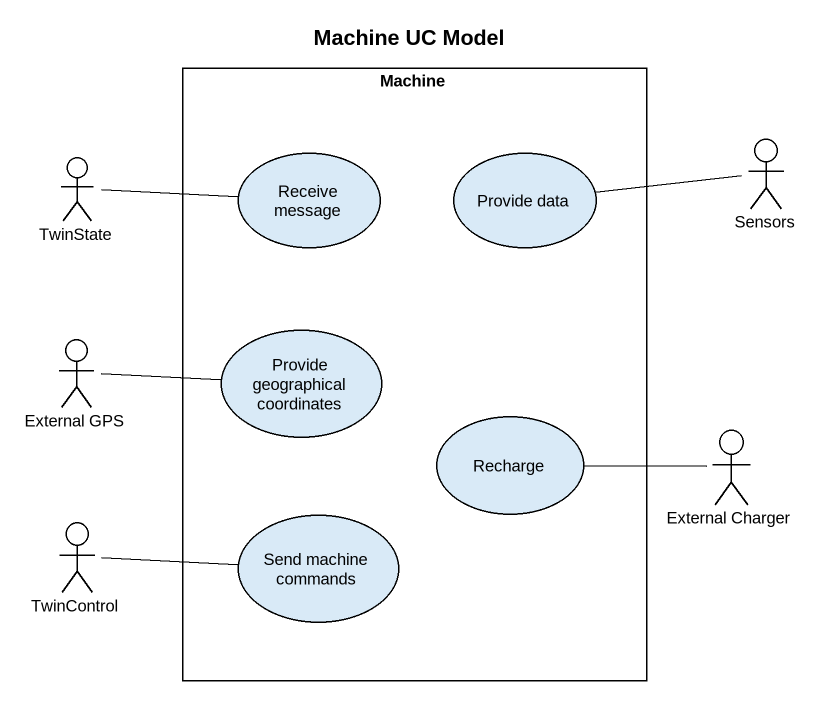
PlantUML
@startuml
title Machine UC Model
rectangle Machine {
  usecase "Receive message" as Receive_message
  usecase "Provide data" as Provide_data
  usecase "Provide geographical coordinates" as Provide_geographical
  usecase Recharge
  usecase "Send machine commands" as Send_machine_commands
}
actor TwinState
actor Sensors
actor "External GPS" as External_GPS
actor "External Charger" as External_Charger
actor TwinControl
TwinState -right- Receive_message
Provide_data -right- Sensors
External_GPS -right- Provide_geographical
Recharge -right- External_Charger
TwinControl -right- Send_machine_commands
@enduml
